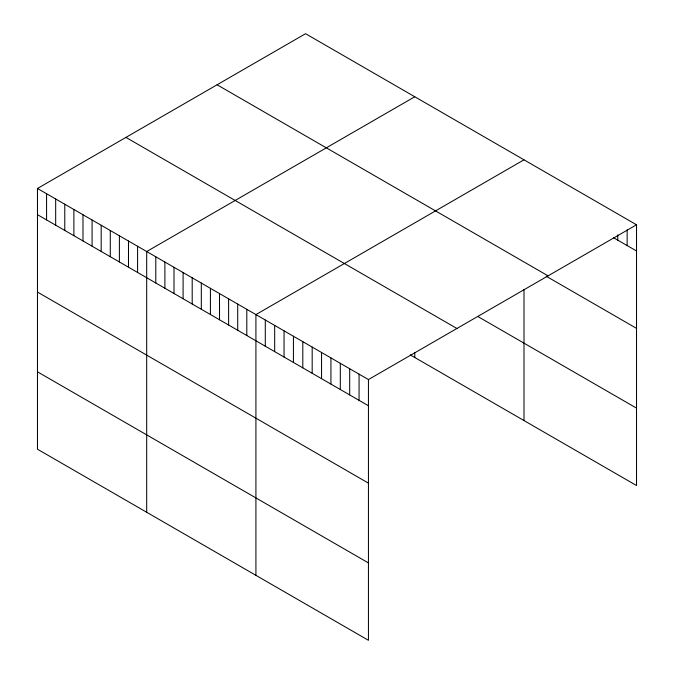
<?xml version="1.0" encoding="UTF-8"?>
<svg xmlns="http://www.w3.org/2000/svg" width="674" height="674" viewBox="0 0 674 674"><rect width="100%" height="100%" fill="white"/><g stroke="black" fill="none" stroke-linecap="round" stroke-linejoin="round"><path stroke-width="1.01" d="M37.474 188.476L368.442 379.563L368.442 640.3L37.474 449.213L37.474 188.476L305.558 33.7L636.526 224.787L636.526 485.524L410.222 354.869M414.78 96.761L146.696 251.537L146.696 512.274M524.001 159.814L255.918 314.598L255.918 575.335M368.442 379.563L636.526 224.787M613.509 237.686L636.526 250.972M217.087 84.772L548.063 275.86M546.167 276.205L636.526 328.373M478.489 316.881L636.526 408.124M125.937 137.403L456.913 328.491M37.474 214.669L368.442 405.756M37.474 292.069L368.442 483.157M37.474 371.812L368.442 562.9M627.149 229.851L627.149 245.563M617.772 234.906L617.772 240.146M524.001 289.323L524.001 420.551M414.78 352.468L414.78 357.498M359.065 374.146L359.065 400.339M349.688 368.737L349.688 394.922M340.311 363.32L340.311 389.513M330.934 357.911L330.934 384.096M321.557 352.494L321.557 378.678M312.18 347.076L312.18 373.27M302.803 341.667L302.803 367.852M293.426 336.25L293.426 362.444M284.049 330.833L284.049 357.026M274.672 325.424L274.672 351.609M265.295 320.007L265.295 346.2M246.81 309.341L246.81 335.526M237.711 304.084L237.711 330.277M228.612 298.826L228.612 325.02M219.505 293.578L219.505 319.762M210.406 288.32L210.406 314.505M201.307 283.063L201.307 309.256M192.2 277.806L192.2 303.999M183.101 272.557L183.101 298.742M174.002 267.3L174.002 293.493M164.894 262.043L164.894 288.236M155.795 256.794L155.795 282.979M137.589 246.28L137.589 272.473M128.49 241.022L128.49 267.216M119.391 235.774L119.391 261.959M110.283 230.516L110.283 256.71M101.184 225.259L101.184 251.453M92.085 220.01L92.085 246.195M82.978 214.753L82.978 240.938M73.879 209.496L73.879 235.689M64.78 204.239L64.78 230.432M55.672 198.99L55.672 225.175M46.573 193.733L46.573 219.918"/></g></svg>
